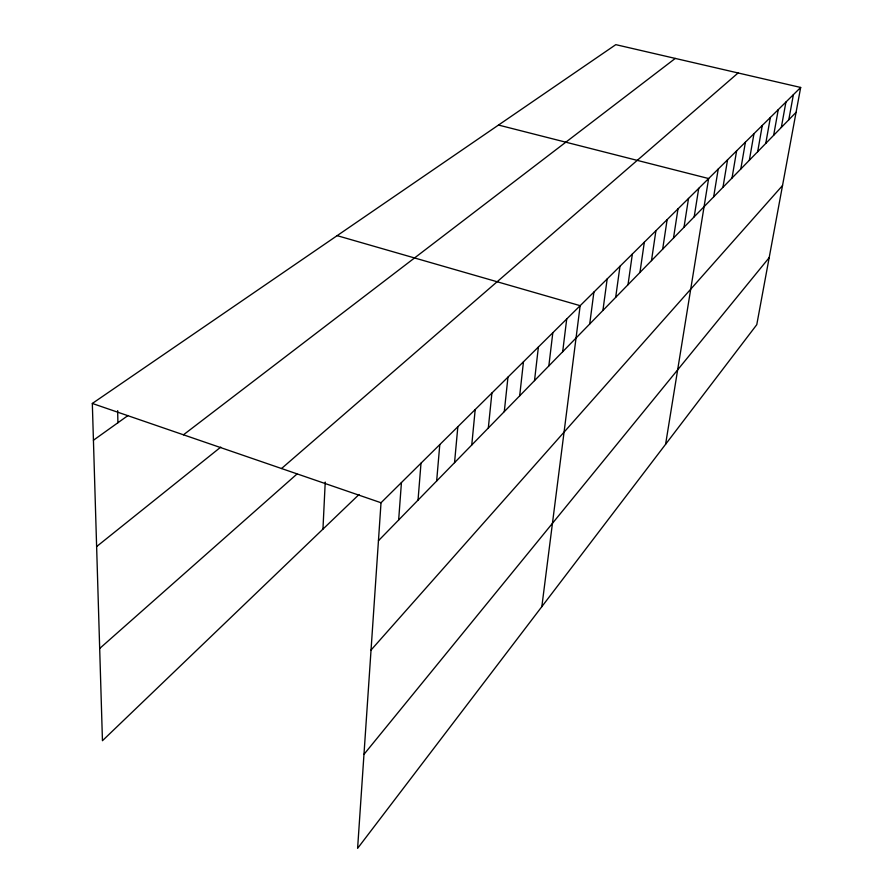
<?xml version="1.0" encoding="UTF-8"?>
<svg xmlns="http://www.w3.org/2000/svg" width="893" height="893" viewBox="0 0 893 893"><rect width="100%" height="100%" fill="white"/><g stroke="black" fill="none" stroke-linecap="round" stroke-linejoin="round"><path stroke-width="1.34" d="M322.953 529.114L325.231 482.064M800.675 87.458L381.021 502.748L357.602 848.35L756.773 324.672L800.675 87.458L615.802 44.65L92.325 403.457L102.449 740.699L359.031 494.499M398.658 519.983L401.437 482.555M418.036 500.102L421.005 463.188M436.655 481.003L439.791 444.591M454.548 462.652L457.841 426.731M471.761 444.993L475.199 409.552M488.326 427.993L491.898 393.032M504.288 411.628L507.972 377.125M519.681 395.845L523.465 361.788M534.516 380.619L538.401 347.009M548.838 365.929L552.812 332.754M562.679 351.742L566.72 318.98M541.839 606.648L580.16 305.674L337.141 235.652M589.715 323.992L593.901 292.078M602.92 310.451L607.173 278.951M615.679 297.369L619.976 266.27M628.013 284.711L632.367 254.014M639.946 272.477L644.333 242.17M651.488 260.633L655.92 230.707M662.673 249.158L667.138 219.611M673.501 238.051L677.999 208.862M684.005 227.28L688.525 198.436M694.185 216.832L698.728 188.345M665.598 444.279L708.629 178.544L498.495 125.053M713.663 196.862L718.229 169.045M722.973 187.307L727.561 159.814M732.026 178.02L736.613 150.85M740.81 169L745.421 142.132M749.361 160.238L753.971 133.671M757.677 151.71L762.287 125.433M765.77 143.405L770.38 117.43M773.651 135.323L778.261 109.638M781.319 127.453L785.929 102.048M788.787 119.796L793.397 94.658M363.976 754.351L769.163 257.675M371.041 650.048L782.514 185.543M378.453 540.712L796.065 112.328M99.681 648.474L296.934 474.071M281.529 468.535L738.109 72.969M96.623 546.572L220.761 447.114M183.467 434.802L675.275 58.425M93.43 440.249L128.012 415.524M92.325 403.457L381.021 502.748M117.653 410.646L117.909 422.746"/></g></svg>
